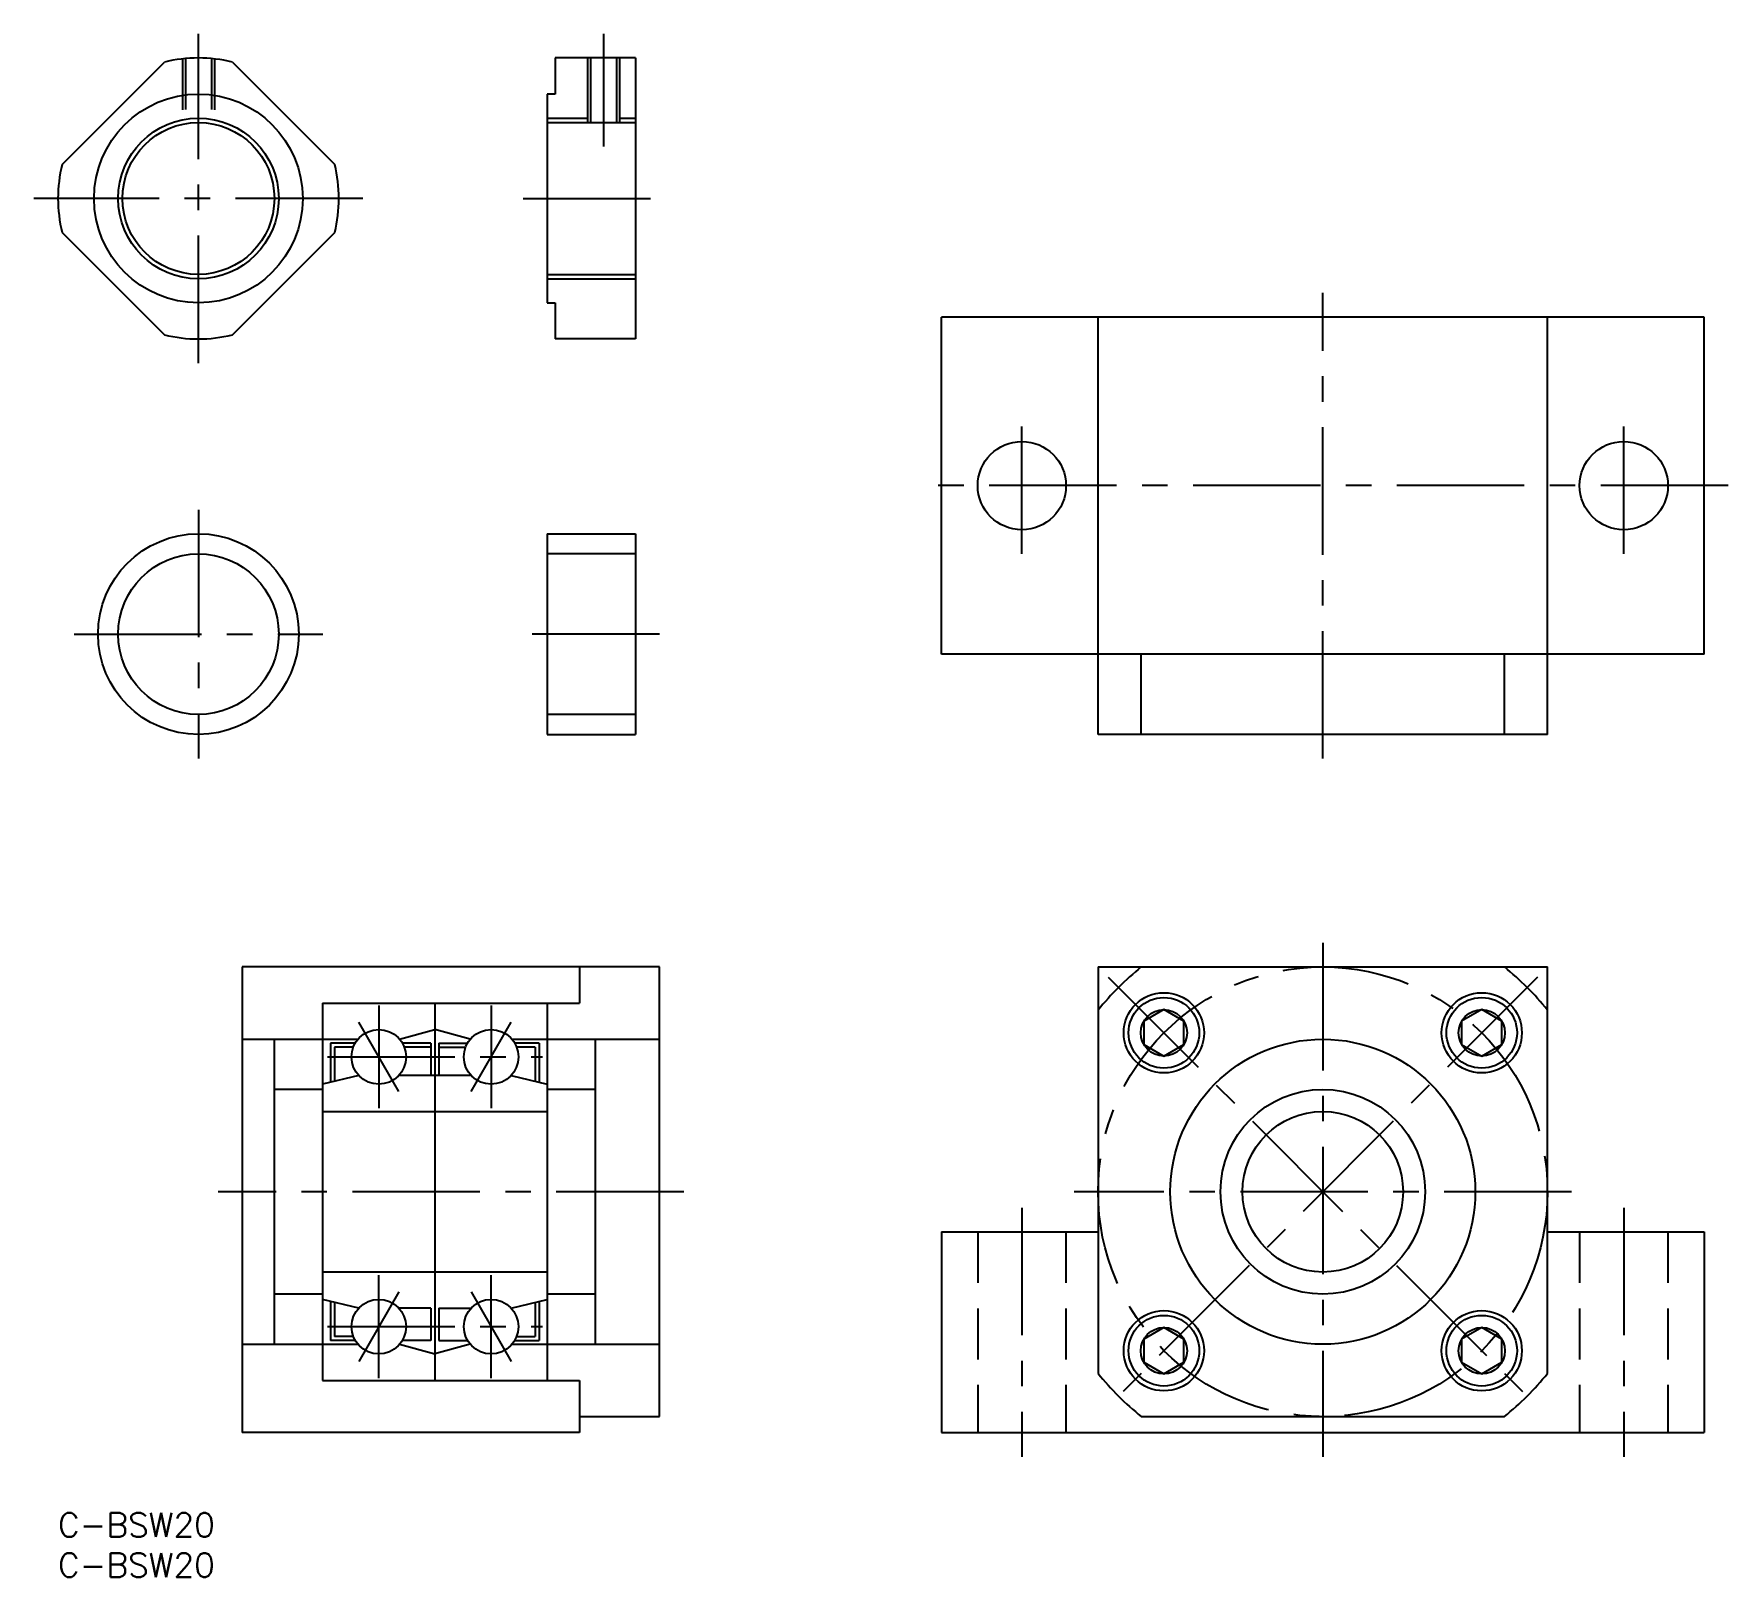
# Model space of a CAD drawing. Extents: x -3 to 208, y -8 to 184.
import ezdxf

# ---------------------------------------------------------------- set-up
doc = ezdxf.new("R2010")
doc.units = 0
doc.header["$LTSCALE"] = 0.5
doc.linetypes.add('CENTER', pattern=[50.8, 31.75, -6.35, 6.35, -6.35])
doc.linetypes.add('DASHED', pattern=[19.05, 12.7, -6.35])
for name, color, linetype in [('MSM_CENTER', 1, 'CENTER'), ('MSM_CONTINUOUS', 7, 'CONTINUOUS'), ('MSM_DASHED', 4, 'DASHED'), ('MSM_NARROW', 5, 'CONTINUOUS'), ('MSM_PART_NUMBER', 7, 'CONTINUOUS')]:
    doc.layers.add(name, color=color, linetype=linetype)
doc.styles.get("Standard").update_dxf_attribs({"font": 'txt.shx', "height": 3, "bigfont": 'bigfont.shx'})

# ---------------------------------------------------------------- blocks, each defined once
blk = doc.blocks.new('*U3')
at = {"layer": 'MSM_PART_NUMBER'}
blk.add_text('C-BSW20', height=3, dxfattribs=at).set_placement((0, -3))
blk = doc.blocks.new('*U4')
at = {"layer": 'MSM_PART_NUMBER'}
blk.add_text('C-BSW20', height=3, dxfattribs=at).set_placement((0, -8))

msp = doc.modelspace()

# ---------------------------------------------------------------- linework, layer by layer
at = {"layer": 'MSM_CENTER'}
for p, q in [((17.5, 143.23), (17.5, 184.23)), ((67.97, 184.23), (67.97, 170.19)), ((38, 163.73), (-3, 163.73)), ((57.97, 163.73), (74.97, 163.73)), ((157.6, 93.96), (157.6, 151.96)), ((120.1, 119.46), (120.1, 136.46)), ((195.1, 119.46), (195.1, 136.46)), ((208.1, 127.96), (107.1, 127.96)), ((17.5, 124.96), (17.5, 93.96)), ((2, 109.46), (33, 109.46)), ((74.97, 109.46), (57.97, 109.46)), ((157.6, 71), (157.6, 7)), ((130.86, 66.74), (184.34, 13.26)), ((184.34, 66.74), (130.86, 13.26)), ((39.97, 63.2), (39.97, 50.4)), ((53.97, 63.2), (53.97, 50.4)), ((42.47, 52.47), (37.47, 61.13)), ((51.47, 52.47), (56.47, 61.13)), ((33.57, 56.8), (60.37, 56.8)), ((77.97, 40), (19.97, 40)), ((120.1, 38), (120.1, 7)), ((188.6, 40), (126.6, 40)), ((195.1, 38), (195.1, 7)), ((39.97, 16.8), (39.97, 29.6)), ((53.97, 16.8), (53.97, 29.6)), ((42.47, 27.53), (37.47, 18.87)), ((51.47, 27.53), (56.47, 18.87)), ((33.57, 23.2), (60.37, 23.2))]:
    msp.add_line(p, q, dxfattribs=at)
msp.add_circle((157.6, 40), 28, dxfattribs=at)
at = {"layer": 'MSM_CONTINUOUS'}
for p, q in [((0.52, 167.96), (13.27, 180.71)), ((21.73, 180.71), (34.48, 167.96)), ((71.97, 181.23), (61.97, 181.23)), ((61.97, 181.23), (61.97, 176.73)), ((66.35, 181.23), (66.35, 173.19)), ((69.59, 181.23), (69.59, 173.19)), ((71.97, 181.23), (71.97, 146.23)), ((61.97, 176.73), (60.97, 176.73)), ((60.97, 176.73), (60.97, 150.73)), ((60.97, 173.19), (71.97, 173.19)), ((0.52, 159.5), (13.27, 146.75)), ((21.73, 146.75), (34.48, 159.5)), ((60.97, 154.27), (71.97, 154.27)), ((60.97, 150.73), (61.97, 150.73)), ((61.97, 150.73), (61.97, 146.23)), ((110.1, 106.96), (110.1, 148.96)), ((205.1, 148.96), (110.1, 148.96)), ((129.6, 96.96), (129.6, 148.96)), ((185.6, 96.96), (185.6, 148.96)), ((205.1, 106.96), (205.1, 148.96)), ((71.97, 146.23), (61.97, 146.23)), ((60.97, 121.96), (71.97, 121.96)), ((60.97, 121.96), (60.97, 96.96)), ((71.97, 121.96), (71.97, 96.96)), ((71.97, 119.46), (60.97, 119.46)), ((205.1, 106.96), (110.1, 106.96)), ((134.97, 96.96), (134.97, 106.96)), ((180.23, 96.96), (180.23, 106.96)), ((71.97, 99.46), (60.97, 99.46)), ((60.97, 96.96), (71.97, 96.96)), ((185.6, 96.96), (129.6, 96.96)), ((22.97, 68), (22.97, 10)), ((74.97, 68), (22.97, 68)), ((64.97, 68), (64.97, 63.5)), ((74.97, 12), (74.97, 68)), ((129.6, 68), (185.6, 68)), ((129.6, 68), (129.6, 17.37)), ((185.6, 17.37), (185.6, 68)), ((32.97, 63.5), (64.97, 63.5)), ((32.97, 63.5), (32.97, 16.5)), ((46.97, 63.5), (46.97, 16.5)), ((60.97, 63.5), (60.97, 16.5)), ((137.8, 62.69), (135.3, 61.24)), ((135.3, 61.24), (135.3, 58.36)), ((140.3, 61.24), (137.8, 62.69)), ((140.3, 58.36), (140.3, 61.24)), ((177.4, 62.69), (174.9, 61.24)), ((174.9, 61.24), (174.9, 58.36)), ((179.9, 61.24), (177.4, 62.69)), ((179.9, 58.36), (179.9, 61.24)), ((42.56, 59), (46.97, 60.2)), ((51.38, 59), (46.97, 60.2)), ((22.97, 59), (37.38, 59)), ((26.97, 21), (26.97, 59)), ((33.97, 58.51), (33.97, 53.64)), ((37.03, 58.51), (33.97, 58.51)), ((34.47, 58.01), (34.47, 53.77)), ((36.79, 58.01), (34.47, 58.01)), ((46.47, 58.51), (42.91, 58.51)), ((46.47, 58.01), (43.15, 58.01)), ((46.47, 58.51), (46.47, 54.5)), ((47.47, 58.51), (47.47, 54.5)), ((47.47, 58.51), (51.03, 58.51)), ((47.47, 58.01), (50.79, 58.01)), ((56.56, 59), (74.97, 59)), ((59.97, 58.51), (56.91, 58.51)), ((59.47, 58.01), (57.15, 58.01)), ((59.47, 58.01), (59.47, 53.77)), ((59.97, 58.51), (59.97, 53.64)), ((66.97, 21), (66.97, 59)), ((135.3, 58.36), (137.8, 56.91)), ((137.8, 56.91), (140.3, 58.36)), ((174.9, 58.36), (177.4, 56.91)), ((177.4, 56.91), (179.9, 58.36)), ((37.47, 54.5), (32.97, 53.4)), ((51.47, 54.5), (42.47, 54.5)), ((56.47, 54.5), (60.97, 53.4)), ((32.97, 52.75), (26.97, 52.75)), ((66.97, 52.75), (60.97, 52.75)), ((32.97, 50), (60.97, 50)), ((110.1, 35), (129.6, 35)), ((110.1, 35), (110.1, 10)), ((185.6, 35), (205.1, 35)), ((205.1, 35), (205.1, 10)), ((60.97, 30), (32.97, 30)), ((32.97, 27.25), (26.97, 27.25)), ((37.47, 25.5), (32.97, 26.6)), ((33.97, 26.36), (33.97, 21.49)), ((34.47, 26.23), (34.47, 21.99)), ((46.47, 25.5), (42.47, 25.5)), ((46.47, 25.5), (46.47, 21.49)), ((47.47, 25.5), (47.47, 21.49)), ((47.47, 25.5), (51.47, 25.5)), ((56.47, 25.5), (60.97, 26.6)), ((59.47, 26.23), (59.47, 21.99)), ((59.97, 26.36), (59.97, 21.49)), ((66.97, 27.25), (60.97, 27.25)), ((37.03, 21.49), (33.97, 21.49)), ((36.79, 21.99), (34.47, 21.99)), ((46.47, 21.49), (42.91, 21.49)), ((47.47, 21.49), (51.03, 21.49)), ((56.91, 21.49), (59.97, 21.49)), ((57.15, 21.99), (59.47, 21.99)), ((137.8, 23.09), (135.3, 21.64)), ((135.3, 21.64), (135.3, 18.76)), ((140.3, 21.64), (137.8, 23.09)), ((140.3, 18.76), (140.3, 21.64)), ((177.4, 23.09), (174.9, 21.64)), ((174.9, 21.64), (174.9, 18.76)), ((179.9, 21.64), (177.4, 23.09)), ((179.9, 18.76), (179.9, 21.64)), ((22.97, 21), (37.38, 21)), ((42.56, 21), (46.97, 19.8)), ((51.38, 21), (46.97, 19.8)), ((56.56, 21), (74.97, 21)), ((135.3, 18.76), (137.8, 17.31)), ((137.8, 17.31), (140.3, 18.76)), ((174.9, 18.76), (177.4, 17.31)), ((177.4, 17.31), (179.9, 18.76)), ((32.97, 16.5), (64.97, 16.5)), ((64.97, 16.5), (64.97, 10)), ((64.97, 12), (74.97, 12)), ((134.97, 12), (180.23, 12)), ((64.97, 10), (22.97, 10)), ((110.1, 10), (205.1, 10))]:
    msp.add_line(p, q, dxfattribs=at)
for centre, radius in [((17.5, 163.73), 13), ((17.5, 163.73), 9.46), ((120.1, 127.96), 5.5), ((195.1, 127.96), 5.5), ((17.5, 109.46), 12.5), ((17.5, 109.46), 10), ((137.8, 59.8), 5), ((137.8, 59.8), 4.4), ((177.4, 59.8), 5), ((177.4, 59.8), 4.4), ((137.8, 59.8), 2.89), ((177.4, 59.8), 2.89), ((39.97, 56.8), 3.4), ((53.97, 56.8), 3.4), ((157.6, 40), 19), ((157.6, 40), 12.75), ((157.6, 40), 10), ((39.97, 23.2), 3.4), ((53.97, 23.2), 3.4), ((137.8, 20.2), 5), ((137.8, 20.2), 4.4), ((177.4, 20.2), 5), ((177.4, 20.2), 4.4), ((137.8, 20.2), 2.89), ((177.4, 20.2), 2.89)]:
    msp.add_circle(centre, radius, dxfattribs=at)
for centre, radius, start, end in [((17.5, 163.73), 17.5, 76.0027, 103.9973), ((17.5, 163.73), 17.5, 166.0027, 193.9973), ((17.5, 163.73), 17.5, 346.0027, 13.9973), ((17.5, 163.73), 17.5, 256.0027, 283.9973), ((157.6, 40), 36, 128.9424, 141.0576), ((157.6, 40), 36, 38.9424, 51.0576), ((157.6, 40), 36, 218.9424, 231.0576), ((157.6, 40), 36, 308.9424, 321.0576)]:
    msp.add_arc(centre, radius, start, end, dxfattribs=at)
at = {"layer": 'MSM_DASHED'}
for p, q in [((15.5, 181.12), (15.5, 172.97)), ((15.88, 181.16), (15.88, 173.05)), ((19.12, 181.16), (19.12, 173.05)), ((19.5, 181.12), (19.5, 172.97)), ((114.6, 35), (114.6, 10)), ((125.6, 35), (125.6, 10)), ((189.6, 35), (189.6, 10)), ((200.6, 35), (200.6, 10))]:
    msp.add_line(p, q, dxfattribs=at)
at = {"layer": 'MSM_NARROW'}
for p, q in [((65.97, 181.23), (65.97, 173.19)), ((69.97, 181.23), (69.97, 173.19)), ((60.97, 173.73), (65.97, 173.73)), ((69.97, 173.73), (71.97, 173.73)), ((60.97, 153.73), (71.97, 153.73))]:
    msp.add_line(p, q, dxfattribs=at)
msp.add_circle((17.5, 163.73), 10, dxfattribs=at)

# ---------------------------------------------------------------- block references
at = {"layer": 'MSM_CONTINUOUS'}
for name in ['*U3', '*U4']:
    msp.add_blockref(name, (0, 0), dxfattribs=at)

doc.saveas('drawing.dxf')
